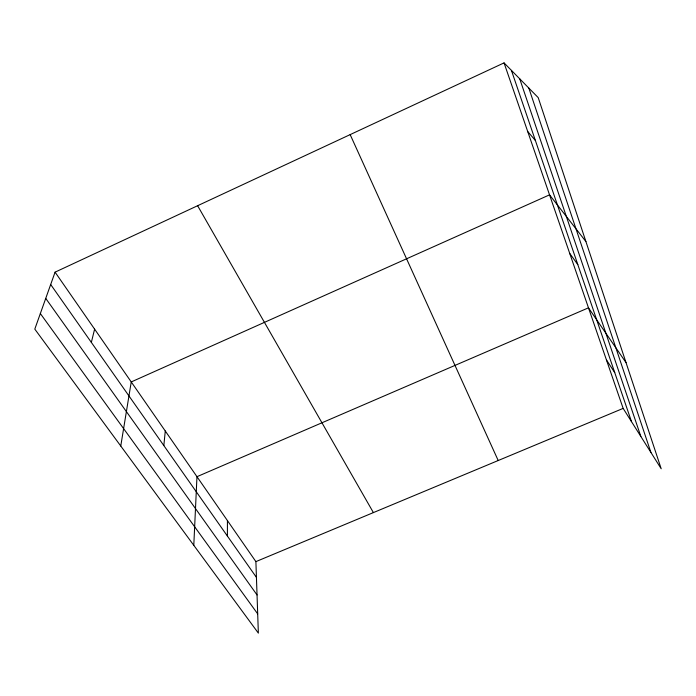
<?xml version="1.0" encoding="UTF-8"?>
<svg xmlns="http://www.w3.org/2000/svg" width="696" height="696" viewBox="0 0 696 696"><rect width="100%" height="100%" fill="white"/><g stroke="black" fill="none" stroke-linecap="round" stroke-linejoin="round"><path stroke-width="1.04" d="M227.401 536.068L227.435 520.599M193.792 545.316L196.968 476.69L588.477 307.832L626.026 362.633M163.838 445.579L165.274 430.998M120.765 446.014L131.239 381.939L549.535 194.854L585.91 241.564M91.35 342.397L94.612 329.147M55.08 272.153L34.8 329.121L258.355 633.116L255.893 561.62L55.08 272.153L504.052 62.884L538.208 97.614L661.2 468.765L623.146 408.395L504.052 62.884M255.893 561.62L623.146 408.395M527.707 131.527L535.381 140.47M569.737 253.448L577.819 264.602M40.342 313.548L257.694 613.881M45.736 298.401L257.041 594.958M50.678 284.507L256.441 577.402M606.433 359.91L614.742 372.604M197.62 205.712L373.395 512.595M350.158 134.615L498.205 460.526M511.412 70.374L631.516 421.672M519.729 78.831L640.851 436.479M528.821 88.07L650.934 452.478"/></g></svg>
